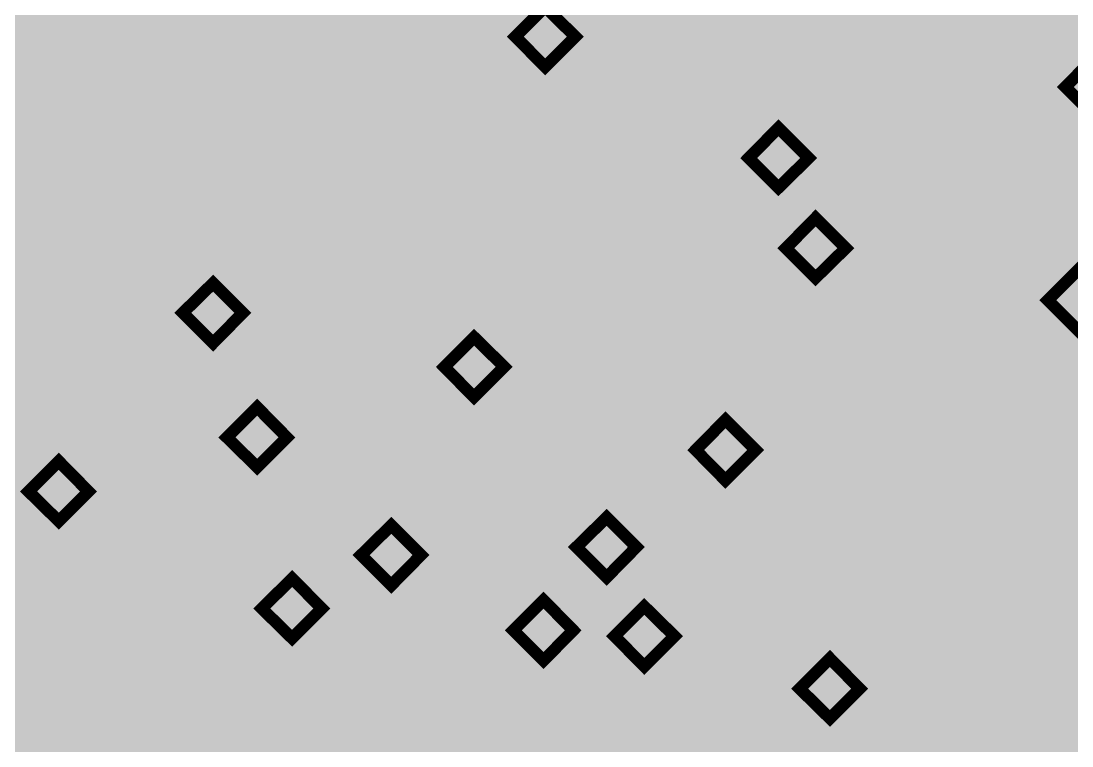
# Model space of a CAD drawing. Header units: millimetres. Extents: x 92 to 588, y 96 to 434.
# Drawn here: x 377.94 to 412.9, y 237.16 to 261.29 of the extents above; entities that cross this region are included whole.
import ezdxf

# ---------------------------------------------------------------- set-up
doc = ezdxf.new("R2010")
doc.units = ezdxf.units.MM
doc.layers.add('H', color=7, linetype='Continuous')
doc.layers.add('P', color=7, linetype='Continuous')

msp = doc.modelspace()

# ---------------------------------------------------------------- hatches: boundary and pattern name
at = {"layer": 'H', "linetype": 'Continuous'}
for points in [[(291.162, 223.903), (291.162, 433.788), (588.166, 433.788), (588.166, 223.903), (291.162, 223.903)], [(395.373, 259.763), (394.385, 260.768), (395.373, 261.756), (396.378, 260.768), (395.373, 259.763)], [(403.469, 257.628), (404.651, 259.904), (403.31, 259.904), (403.31, 260.203), (404.95, 260.203), (404.95, 259.815), (403.839, 257.628), (403.469, 257.628)], [(405.656, 257.575), (405.568, 257.575), (405.497, 257.593), (405.427, 257.611), (405.427, 257.946), (405.497, 257.91), (405.585, 257.893), (405.674, 257.875), (405.762, 257.875), (405.85, 257.875), (406.009, 257.893), (406.132, 257.963), (406.256, 258.034), (406.309, 258.087), (406.344, 258.157), (406.432, 258.281), (406.485, 258.44), (406.52, 258.634), (406.52, 258.739), (406.432, 258.916), (406.52, 258.986), (406.538, 259.057), (406.538, 259.269), (406.503, 259.48), (406.485, 259.568), (406.45, 259.657), (406.397, 259.78), (406.344, 259.833), (406.309, 259.868), (406.238, 259.921), (406.203, 259.939), (406.115, 259.974), (406.026, 259.974), (405.921, 259.974), (405.797, 259.921), (405.709, 259.851), (405.691, 259.815), (405.656, 259.78), (405.603, 259.692), (405.568, 259.516), (405.55, 259.374), (405.55, 259.304), (405.585, 259.163), (405.603, 259.11), (405.621, 259.057), (405.691, 258.969), (405.727, 258.933), (405.762, 258.898), (405.85, 258.863), (405.885, 258.863), (405.974, 258.845), (406.062, 258.845), (406.168, 258.845), (406.309, 258.881), (406.432, 258.916), (406.52, 258.739), (406.379, 258.651), (406.256, 258.598), (406.203, 258.581), (406.062, 258.563), (405.991, 258.545), (405.85, 258.563), (405.727, 258.581), (405.656, 258.598), (405.55, 258.669), (405.48, 258.704), (405.427, 258.757), (405.321, 258.898), (405.268, 258.969), (405.25, 259.057), (405.215, 259.251), (405.197, 259.374), (405.215, 259.463), (405.233, 259.639), (405.268, 259.727), (405.303, 259.815), (405.391, 259.957), (405.444, 260.009), (405.497, 260.062), (405.638, 260.168), (405.797, 260.221), (405.938, 260.256), (406.115, 260.256), (406.273, 260.221), (406.344, 260.203), (406.415, 260.168), (406.538, 260.08), (406.609, 260.027), (406.661, 259.957), (406.767, 259.763), (406.803, 259.657), (406.838, 259.533), (406.873, 259.233), (406.873, 259.075), (406.873, 258.916), (406.838, 258.598), (406.803, 258.457), (406.767, 258.316), (406.661, 258.087), (406.591, 257.981), (406.52, 257.893), (406.344, 257.734), (406.238, 257.681), (406.132, 257.628), (405.868, 257.575), (405.727, 257.575), (405.656, 257.575)], [(408.531, 257.628), (408.531, 257.893), (408.99, 257.893), (408.99, 259.621), (408.531, 259.621), (408.531, 259.851), (408.655, 259.851), (408.849, 259.886), (408.919, 259.921), (408.99, 260.009), (409.043, 260.115), (409.06, 260.221), (409.325, 260.221), (409.325, 257.893), (409.784, 257.893), (409.784, 257.628), (408.531, 257.628)], [(410.277, 257.628), (410.277, 257.981), (410.436, 258.14), (410.595, 258.298), (410.754, 258.44), (410.895, 258.616), (411.036, 258.757), (411.23, 259.022), (411.3, 259.128), (411.353, 259.233), (411.406, 259.427), (411.406, 259.533), (411.406, 259.639), (411.371, 259.727), (411.353, 259.763), (411.3, 259.833), (411.283, 259.851), (411.212, 259.904), (411.142, 259.939), (411.054, 259.957), (410.965, 259.957), (410.877, 259.957), (410.771, 259.939), (410.683, 259.904), (410.595, 259.886), (410.524, 259.851), (410.454, 259.815), (410.383, 259.763), (410.348, 259.727), (410.33, 260.098), (410.454, 260.151), (410.63, 260.203), (410.718, 260.239), (410.895, 260.256), (410.983, 260.256), (411.071, 260.256), (411.23, 260.239), (411.371, 260.186), (411.495, 260.115), (411.547, 260.062), (411.6, 260.027), (411.671, 259.904), (411.724, 259.78), (411.759, 259.621), (411.759, 259.551), (411.759, 259.392), (411.724, 259.269), (411.689, 259.145), (411.618, 259.039), (411.547, 258.916), (411.477, 258.81), (411.371, 258.704), (411.283, 258.581), (411.106, 258.404), (410.912, 258.228), (410.736, 258.052), (410.595, 257.91), (411.865, 257.91), (411.865, 257.628), (410.277, 257.628)], [(413.664, 258.104), (412.676, 259.092), (413.664, 260.098), (414.67, 259.092), (413.664, 258.104)], [(377.381, 257.293), (377.293, 257.293), (377.116, 257.328), (377.028, 257.346), (376.958, 257.381), (376.816, 257.469), (376.764, 257.522), (376.711, 257.575), (376.622, 257.699), (376.587, 257.769), (376.57, 257.84), (376.534, 257.981), (376.534, 258.069), (376.534, 258.175), (376.605, 258.369), (376.658, 258.457), (376.711, 258.545), (376.869, 258.687), (376.975, 258.739), (377.116, 258.598), (377.01, 258.475), (376.958, 258.404), (376.922, 258.334), (376.887, 258.175), (376.887, 258.087), (376.887, 257.981), (376.958, 257.787), (377.028, 257.716), (377.099, 257.646), (377.275, 257.558), (377.381, 257.558), (377.487, 257.558), (377.663, 257.628), (377.734, 257.681), (377.787, 257.752), (377.857, 257.928), (377.857, 258.034), (377.857, 258.122), (377.84, 258.246), (377.804, 258.298), (377.769, 258.351), (377.645, 258.44), (377.557, 258.493), (377.504, 258.528), (377.399, 258.563), (377.31, 258.598), (377.187, 258.651), (377.116, 258.598), (376.975, 258.739), (376.887, 258.81), (376.746, 258.916), (376.693, 258.986), (376.658, 259.057), (376.605, 259.216), (376.605, 259.322), (376.605, 259.392), (376.622, 259.516), (376.693, 259.639), (376.764, 259.763), (376.816, 259.798), (376.869, 259.851), (376.993, 259.921), (377.134, 259.974), (377.293, 259.992), (377.381, 259.992), (377.469, 259.992), (377.628, 259.974), (377.769, 259.921), (377.892, 259.851), (377.945, 259.815), (377.998, 259.763), (378.069, 259.657), (378.122, 259.551), (378.157, 259.41), (378.157, 259.339), (378.157, 259.251), (378.104, 259.075), (378.051, 259.004), (377.998, 258.916), (377.857, 258.775), (377.769, 258.739), (377.628, 258.881), (377.734, 259.004), (377.769, 259.057), (377.787, 259.128), (377.822, 259.251), (377.822, 259.339), (377.804, 259.427), (377.751, 259.568), (377.698, 259.621), (377.663, 259.657), (377.593, 259.692), (377.469, 259.745), (377.381, 259.745), (377.293, 259.745), (377.134, 259.692), (377.063, 259.639), (377.046, 259.604), (376.993, 259.551), (376.958, 259.445), (376.94, 259.357), (376.958, 259.304), (376.975, 259.18), (377.01, 259.145), (377.046, 259.092), (377.134, 259.022), (377.187, 258.986), (377.257, 258.951), (377.363, 258.898), (377.469, 258.845), (377.557, 258.81), (377.628, 258.881), (377.769, 258.739), (377.875, 258.669), (378.034, 258.545), (378.104, 258.457), (378.157, 258.387), (378.21, 258.193), (378.228, 258.069), (378.21, 257.999), (378.192, 257.84), (378.122, 257.699), (378.034, 257.575), (377.981, 257.522), (377.928, 257.469), (377.787, 257.381), (377.628, 257.328), (377.469, 257.293), (377.381, 257.293)], [(380.662, 257.364), (380.662, 258.246), (380.662, 258.528), (380.662, 259.533), (379.797, 258.528), (380.662, 258.528), (380.662, 258.246), (379.533, 258.246), (379.533, 258.616), (380.679, 259.939), (380.997, 259.939), (380.997, 258.528), (381.314, 258.528), (381.314, 258.246), (380.997, 258.246), (380.997, 257.364), (380.662, 257.364)], [(382.373, 257.293), (382.285, 257.293), (382.108, 257.328), (382.02, 257.346), (381.949, 257.381), (381.808, 257.469), (381.755, 257.522), (381.702, 257.575), (381.614, 257.699), (381.579, 257.769), (381.561, 257.84), (381.526, 257.981), (381.526, 258.069), (381.526, 258.175), (381.597, 258.369), (381.65, 258.457), (381.702, 258.545), (381.861, 258.687), (381.967, 258.739), (382.108, 258.598), (382.002, 258.475), (381.949, 258.404), (381.914, 258.334), (381.879, 258.175), (381.879, 258.087), (381.879, 257.981), (381.949, 257.787), (382.02, 257.716), (382.09, 257.646), (382.267, 257.558), (382.373, 257.558), (382.479, 257.558), (382.655, 257.628), (382.725, 257.681), (382.778, 257.752), (382.849, 257.928), (382.849, 258.034), (382.849, 258.122), (382.831, 258.246), (382.796, 258.298), (382.761, 258.351), (382.637, 258.44), (382.549, 258.493), (382.496, 258.528), (382.39, 258.563), (382.302, 258.598), (382.179, 258.651), (382.108, 258.598), (381.967, 258.739), (381.879, 258.81), (381.738, 258.916), (381.685, 258.986), (381.65, 259.057), (381.597, 259.216), (381.597, 259.322), (381.597, 259.392), (381.614, 259.516), (381.685, 259.639), (381.755, 259.763), (381.808, 259.798), (381.861, 259.851), (382.002, 259.921), (382.126, 259.974), (382.285, 259.992), (382.373, 259.992), (382.461, 259.992), (382.62, 259.974), (382.761, 259.921), (382.884, 259.851), (382.937, 259.815), (382.99, 259.763), (383.061, 259.657), (383.114, 259.551), (383.149, 259.41), (383.149, 259.339), (383.149, 259.251), (383.096, 259.075), (383.043, 259.004), (382.99, 258.916), (382.849, 258.775), (382.761, 258.739), (382.62, 258.881), (382.725, 259.004), (382.761, 259.057), (382.778, 259.128), (382.814, 259.251), (382.814, 259.339), (382.796, 259.427), (382.743, 259.568), (382.69, 259.621), (382.655, 259.657), (382.602, 259.692), (382.461, 259.745), (382.373, 259.745), (382.285, 259.745), (382.126, 259.692), (382.055, 259.639), (382.038, 259.604), (381.985, 259.551), (381.949, 259.445), (381.932, 259.357), (381.949, 259.304), (381.967, 259.18), (382.002, 259.145), (382.038, 259.092), (382.126, 259.022), (382.179, 258.986), (382.249, 258.951), (382.355, 258.898), (382.461, 258.845), (382.549, 258.81), (382.62, 258.881), (382.761, 258.739), (382.867, 258.669), (383.043, 258.545), (383.096, 258.457), (383.149, 258.387), (383.202, 258.193), (383.219, 258.069), (383.219, 257.999), (383.184, 257.84), (383.114, 257.699), (383.025, 257.575), (382.972, 257.522), (382.92, 257.469), (382.778, 257.381), (382.62, 257.328), (382.461, 257.293), (382.373, 257.293)], [(386.818, 257.328), (388, 259.621), (386.659, 259.621), (386.659, 259.921), (388.299, 259.921), (388.299, 259.533), (387.188, 257.328), (386.818, 257.328)], [(389.322, 257.275), (389.146, 257.311), (389.058, 257.328), (388.987, 257.364), (388.846, 257.452), (388.793, 257.505), (388.74, 257.558), (388.652, 257.681), (388.635, 257.752), (388.599, 257.822), (388.582, 257.963), (388.564, 258.052), (388.582, 258.157), (388.635, 258.351), (388.687, 258.44), (388.74, 258.528), (388.899, 258.669), (389.005, 258.722), (389.146, 258.581), (389.04, 258.457), (388.987, 258.387), (388.952, 258.316), (388.917, 258.157), (388.917, 258.069), (388.917, 257.963), (388.987, 257.769), (389.058, 257.681), (389.128, 257.611), (389.305, 257.54), (389.411, 257.54), (389.516, 257.54), (389.693, 257.611), (389.763, 257.663), (389.834, 257.734), (389.887, 257.91), (389.905, 258.016), (389.887, 258.104), (389.869, 258.228), (389.834, 258.281), (389.799, 258.316), (389.675, 258.422), (389.587, 258.475), (389.534, 258.51), (389.446, 258.545), (389.34, 258.581), (389.217, 258.634), (389.146, 258.581), (389.005, 258.722), (388.917, 258.775), (388.776, 258.898), (388.723, 258.969), (388.687, 259.039), (388.635, 259.198), (388.635, 259.304), (388.635, 259.374), (388.67, 259.498), (388.723, 259.621), (388.793, 259.727), (388.846, 259.78), (388.917, 259.833), (389.04, 259.904), (389.181, 259.957), (389.322, 259.974), (389.411, 259.974), (389.499, 259.974), (389.658, 259.957), (389.799, 259.904), (389.922, 259.833), (389.975, 259.798), (390.028, 259.745), (390.116, 259.639), (390.169, 259.516), (390.187, 259.392), (390.187, 259.322), (390.187, 259.233), (390.134, 259.057), (390.081, 258.986), (390.028, 258.898), (389.887, 258.757), (389.799, 258.704), (389.658, 258.863), (389.763, 258.969), (389.799, 259.039), (389.816, 259.092), (389.852, 259.233), (389.852, 259.322), (389.852, 259.41), (389.781, 259.551), (389.728, 259.604), (389.71, 259.639), (389.64, 259.674), (389.516, 259.727), (389.411, 259.727), (389.322, 259.727), (389.164, 259.674), (389.093, 259.621), (389.075, 259.586), (389.023, 259.533), (388.987, 259.427), (388.987, 259.339), (388.987, 259.269), (389.005, 259.163), (389.04, 259.128), (389.075, 259.075), (389.164, 259.004), (389.234, 258.969), (389.393, 258.881), (389.499, 258.828), (389.587, 258.792), (389.658, 258.863), (389.799, 258.704), (389.905, 258.651), (390.081, 258.528), (390.134, 258.44), (390.187, 258.369), (390.257, 258.175), (390.257, 258.052), (390.257, 257.981), (390.222, 257.822), (390.169, 257.681), (390.063, 257.558), (390.01, 257.505), (389.957, 257.452), (389.816, 257.364), (389.675, 257.311), (389.499, 257.275), (389.322, 257.275)], [(392.356, 257.275), (392.18, 257.311), (392.109, 257.328), (392.039, 257.364), (391.898, 257.452), (391.845, 257.505), (391.792, 257.558), (391.704, 257.681), (391.668, 257.752), (391.651, 257.822), (391.615, 257.963), (391.615, 258.052), (391.615, 258.157), (391.686, 258.351), (391.721, 258.44), (391.792, 258.528), (391.951, 258.669), (392.056, 258.722), (392.198, 258.581), (392.092, 258.457), (392.039, 258.387), (392.004, 258.316), (391.968, 258.157), (391.968, 258.069), (391.968, 257.963), (392.039, 257.769), (392.109, 257.681), (392.18, 257.611), (392.356, 257.54), (392.462, 257.54), (392.568, 257.54), (392.744, 257.611), (392.815, 257.663), (392.868, 257.734), (392.938, 257.91), (392.938, 258.016), (392.938, 258.104), (392.903, 258.228), (392.885, 258.281), (392.85, 258.316), (392.727, 258.422), (392.639, 258.475), (392.568, 258.51), (392.48, 258.545), (392.374, 258.581), (392.268, 258.634), (392.198, 258.581), (392.056, 258.722), (391.968, 258.775), (391.827, 258.898), (391.774, 258.969), (391.721, 259.039), (391.686, 259.198), (391.686, 259.304), (391.686, 259.374), (391.704, 259.498), (391.757, 259.621), (391.845, 259.727), (391.898, 259.78), (391.951, 259.833), (392.074, 259.904), (392.215, 259.957), (392.374, 259.974), (392.462, 259.974), (392.55, 259.974), (392.709, 259.957), (392.85, 259.904), (392.974, 259.833), (393.08, 259.745), (393.15, 259.639), (393.203, 259.516), (393.238, 259.392), (393.238, 259.322), (393.238, 259.233), (393.185, 259.057), (393.132, 258.986), (393.08, 258.898), (392.938, 258.757), (392.85, 258.704), (392.709, 258.863), (392.815, 258.969), (392.85, 259.039), (392.868, 259.092), (392.885, 259.233), (392.903, 259.322), (392.885, 259.41), (392.833, 259.551), (392.78, 259.604), (392.744, 259.639), (392.674, 259.674), (392.55, 259.727), (392.462, 259.727), (392.374, 259.727), (392.215, 259.674), (392.145, 259.621), (392.127, 259.586), (392.074, 259.533), (392.039, 259.427), (392.021, 259.339), (392.021, 259.269), (392.056, 259.163), (392.092, 259.128), (392.127, 259.075), (392.215, 259.004), (392.268, 258.969), (392.339, 258.933), (392.445, 258.881), (392.55, 258.828), (392.639, 258.792), (392.709, 258.863), (392.85, 258.704), (392.956, 258.651), (393.115, 258.528), (393.185, 258.44), (393.238, 258.369), (393.291, 258.175), (393.309, 258.052), (393.291, 257.981), (393.274, 257.822), (393.203, 257.681), (393.115, 257.558), (393.062, 257.505), (392.991, 257.452), (392.868, 257.364), (392.709, 257.311), (392.55, 257.275), (392.356, 257.275)], [(393.997, 257.293), (393.926, 257.293), (393.838, 257.311), (393.767, 257.328), (393.767, 257.646), (393.838, 257.628), (393.926, 257.611), (394.014, 257.593), (394.12, 257.593), (394.191, 257.593), (394.35, 257.611), (394.491, 257.663), (394.596, 257.752), (394.649, 257.805), (394.702, 257.875), (394.773, 257.999), (394.826, 258.157), (394.861, 258.351), (394.879, 258.457), (394.773, 258.634), (394.879, 258.704), (394.879, 258.757), (394.879, 258.81), (394.879, 258.863), (394.879, 258.986), (394.861, 259.198), (394.826, 259.286), (394.808, 259.374), (394.738, 259.498), (394.702, 259.551), (394.667, 259.586), (394.579, 259.639), (394.544, 259.657), (394.455, 259.692), (394.367, 259.692), (394.261, 259.692), (394.138, 259.639), (394.067, 259.568), (394.032, 259.533), (393.997, 259.498), (393.944, 259.41), (393.909, 259.233), (393.909, 259.092), (393.909, 259.022), (393.926, 258.881), (393.944, 258.828), (393.961, 258.775), (394.032, 258.687), (394.085, 258.651), (394.12, 258.616), (394.191, 258.581), (394.226, 258.563), (394.314, 258.563), (394.402, 258.545), (394.526, 258.563), (394.649, 258.598), (394.773, 258.634), (394.879, 258.457), (394.738, 258.369), (394.614, 258.316), (394.544, 258.298), (394.402, 258.263), (394.332, 258.263), (394.191, 258.281), (394.067, 258.298), (394.014, 258.316), (393.891, 258.387), (393.838, 258.422), (393.767, 258.475), (393.662, 258.616), (393.626, 258.687), (393.591, 258.775), (393.556, 258.969), (393.556, 259.075), (393.556, 259.18), (393.591, 259.357), (393.609, 259.445), (393.644, 259.533), (393.732, 259.674), (393.803, 259.727), (393.856, 259.78), (393.979, 259.868), (394.05, 259.904), (394.138, 259.939), (394.297, 259.974), (394.367, 259.974), (394.455, 259.974), (394.614, 259.939), (394.702, 259.921), (394.773, 259.886), (394.896, 259.798), (394.949, 259.745), (395.002, 259.657), (395.108, 259.48), (395.161, 259.374), (395.196, 259.251), (395.231, 258.951), (395.231, 258.792), (395.231, 258.616), (395.196, 258.316), (395.161, 258.175), (395.108, 258.034), (395.002, 257.805), (394.949, 257.699), (394.861, 257.611), (394.685, 257.452), (394.579, 257.399), (394.473, 257.346), (394.226, 257.293), (394.067, 257.293), (393.997, 257.293)], [(407.367, 257.628), (407.367, 258.122), (407.773, 258.122), (407.773, 257.628), (407.367, 257.628)], [(378.686, 257.364), (378.686, 257.858), (379.092, 257.858), (379.092, 257.364), (378.686, 257.364)], [(390.716, 257.328), (390.716, 257.84), (391.139, 257.84), (391.139, 257.328), (390.716, 257.328)], [(403.134, 255.741), (402.146, 256.729), (403.134, 257.734), (404.139, 256.729), (403.134, 255.741)], [(384.648, 252.46), (385.83, 254.735), (384.489, 254.735), (384.489, 255.035), (386.13, 255.035), (386.13, 254.647), (385.019, 252.46), (384.648, 252.46)], [(387.241, 252.407), (387.135, 252.407), (386.976, 252.425), (386.888, 252.46), (386.818, 252.495), (386.677, 252.566), (386.624, 252.619), (386.571, 252.672), (386.483, 252.795), (386.43, 252.936), (386.394, 253.095), (386.394, 253.166), (386.394, 253.271), (386.465, 253.465), (386.518, 253.554), (386.571, 253.642), (386.73, 253.783), (386.835, 253.836), (386.976, 253.695), (386.871, 253.589), (386.818, 253.518), (386.782, 253.448), (386.747, 253.289), (386.747, 253.201), (386.747, 253.077), (386.818, 252.883), (386.888, 252.813), (386.959, 252.742), (387.135, 252.672), (387.241, 252.654), (387.347, 252.672), (387.523, 252.725), (387.594, 252.795), (387.647, 252.866), (387.717, 253.042), (387.717, 253.148), (387.717, 253.218), (387.7, 253.342), (387.664, 253.395), (387.629, 253.448), (387.506, 253.536), (387.417, 253.589), (387.347, 253.624), (387.259, 253.659), (387.17, 253.695), (387.047, 253.748), (386.976, 253.695), (386.835, 253.836), (386.747, 253.906), (386.606, 254.03), (386.553, 254.1), (386.518, 254.153), (386.465, 254.33), (386.465, 254.418), (386.465, 254.488), (386.483, 254.63), (386.553, 254.753), (386.624, 254.859), (386.677, 254.912), (386.73, 254.947), (386.853, 255.035), (386.994, 255.071), (387.153, 255.106), (387.241, 255.106), (387.329, 255.106), (387.488, 255.071), (387.629, 255.035), (387.753, 254.965), (387.858, 254.877), (387.929, 254.771), (387.982, 254.647), (388.017, 254.524), (388.017, 254.436), (388.017, 254.365), (387.964, 254.189), (387.911, 254.1), (387.858, 254.012), (387.717, 253.889), (387.629, 253.836), (387.488, 253.977), (387.594, 254.1), (387.629, 254.153), (387.647, 254.224), (387.682, 254.365), (387.682, 254.436), (387.664, 254.524), (387.611, 254.665), (387.559, 254.735), (387.523, 254.753), (387.453, 254.806), (387.329, 254.841), (387.241, 254.841), (387.153, 254.841), (386.994, 254.788), (386.924, 254.735), (386.906, 254.718), (386.853, 254.647), (386.818, 254.541), (386.8, 254.453), (386.818, 254.4), (386.835, 254.294), (386.871, 254.242), (386.906, 254.206), (386.994, 254.118), (387.047, 254.083), (387.118, 254.048), (387.223, 253.995), (387.329, 253.959), (387.417, 253.924), (387.488, 253.977), (387.629, 253.836), (387.735, 253.765), (387.894, 253.642), (387.964, 253.571), (388.017, 253.483), (388.07, 253.289), (388.088, 253.183), (388.07, 253.095), (388.052, 252.936), (387.982, 252.813), (387.894, 252.689), (387.841, 252.619), (387.77, 252.566), (387.647, 252.478), (387.488, 252.425), (387.329, 252.407), (387.241, 252.407)], [(390.204, 252.407), (390.028, 252.407), (389.834, 252.442), (389.675, 252.495), (389.534, 252.548), (389.534, 252.919), (389.605, 252.883), (389.675, 252.848), (389.746, 252.813), (389.834, 252.778), (389.94, 252.742), (390.028, 252.725), (390.116, 252.707), (390.204, 252.707), (390.31, 252.707), (390.416, 252.742), (390.469, 252.76), (390.557, 252.83), (390.592, 252.866), (390.645, 252.936), (390.681, 253.042), (390.716, 253.148), (390.716, 253.289), (390.716, 253.342), (390.698, 253.465), (390.681, 253.501), (390.663, 253.554), (390.61, 253.624), (390.575, 253.659), (390.54, 253.677), (390.434, 253.73), (390.381, 253.748), (390.275, 253.765), (390.151, 253.783), (390.01, 253.765), (389.869, 253.748), (389.728, 253.73), (389.64, 253.712), (389.64, 255.035), (391.051, 255.035), (391.051, 254.735), (389.975, 254.735), (389.975, 254.048), (390.028, 254.065), (390.099, 254.065), (390.151, 254.065), (390.204, 254.065), (390.398, 254.065), (390.54, 254.03), (390.61, 254.012), (390.734, 253.942), (390.804, 253.906), (390.857, 253.853), (390.963, 253.73), (390.998, 253.659), (391.033, 253.589), (391.069, 253.395), (391.069, 253.289), (391.069, 253.183), (391.033, 253.007), (391.016, 252.936), (390.98, 252.848), (390.892, 252.725), (390.839, 252.654), (390.786, 252.601), (390.645, 252.513), (390.575, 252.478), (390.487, 252.442), (390.31, 252.407), (390.204, 252.407)], [(391.898, 252.407), (391.827, 252.407), (391.739, 252.425), (391.668, 252.425), (391.598, 252.442), (391.598, 252.778), (391.668, 252.76), (391.757, 252.725), (391.845, 252.707), (391.933, 252.707), (392.021, 252.707), (392.18, 252.742), (392.303, 252.795), (392.427, 252.883), (392.48, 252.936), (392.515, 252.989), (392.603, 253.13), (392.656, 253.289), (392.691, 253.465), (392.691, 253.571), (392.603, 253.765), (392.691, 253.818), (392.709, 253.889), (392.709, 253.924), (392.709, 253.977), (392.709, 254.1), (392.674, 254.33), (392.656, 254.418), (392.639, 254.488), (392.568, 254.612), (392.515, 254.665), (392.48, 254.7), (392.409, 254.771), (392.374, 254.788), (392.286, 254.806), (392.198, 254.806), (392.092, 254.806), (391.968, 254.753), (391.898, 254.7), (391.862, 254.665), (391.827, 254.612), (391.774, 254.524), (391.739, 254.347), (391.721, 254.224), (391.739, 254.136), (391.757, 253.995), (391.774, 253.942), (391.792, 253.889), (391.862, 253.801), (391.915, 253.765), (391.933, 253.748), (392.021, 253.712), (392.056, 253.695), (392.145, 253.677), (392.233, 253.677), (392.356, 253.677), (392.48, 253.712), (392.603, 253.765), (392.691, 253.571), (392.568, 253.483), (392.427, 253.43), (392.374, 253.413), (392.233, 253.395), (392.162, 253.395), (392.021, 253.395), (391.898, 253.43), (391.845, 253.448), (391.721, 253.501), (391.651, 253.536), (391.598, 253.607), (391.492, 253.73), (391.457, 253.818), (391.421, 253.889), (391.386, 254.083), (391.386, 254.294), (391.421, 254.488), (391.439, 254.559), (391.474, 254.647), (391.563, 254.788), (391.615, 254.859), (391.668, 254.912), (391.81, 255), (391.88, 255.035), (391.968, 255.053), (392.127, 255.088), (392.198, 255.088), (392.286, 255.088), (392.445, 255.071), (392.515, 255.035), (392.586, 255), (392.727, 254.912), (392.78, 254.859), (392.833, 254.788), (392.938, 254.594), (392.974, 254.488), (393.009, 254.365), (393.044, 254.083), (393.062, 253.906), (393.044, 253.748), (393.009, 253.448), (392.974, 253.289), (392.938, 253.166), (392.833, 252.919), (392.762, 252.813), (392.691, 252.725), (392.515, 252.566), (392.409, 252.513), (392.303, 252.46), (392.039, 252.407), (391.898, 252.407)], [(404.368, 252.742), (403.381, 253.73), (404.368, 254.735), (405.374, 253.73), (404.368, 252.742)], [(380.044, 251.278), (379.956, 251.296), (379.797, 251.313), (379.709, 251.349), (379.639, 251.384), (379.515, 251.472), (379.462, 251.525), (379.392, 251.596), (379.304, 251.79), (379.251, 251.896), (379.215, 252.019), (379.18, 252.301), (379.18, 252.478), (379.18, 252.636), (379.215, 252.954), (379.251, 253.077), (379.286, 253.218), (379.392, 253.448), (379.462, 253.554), (379.533, 253.659), (379.727, 253.801), (379.833, 253.871), (379.939, 253.906), (380.203, 253.977), (380.344, 253.977), (380.432, 253.977), (380.503, 253.959), (380.574, 253.959), (380.626, 253.942), (380.626, 253.607), (380.556, 253.624), (380.485, 253.659), (380.397, 253.677), (380.291, 253.677), (380.221, 253.677), (380.062, 253.642), (379.939, 253.589), (379.815, 253.501), (379.78, 253.465), (379.727, 253.395), (379.639, 253.271), (379.586, 253.095), (379.55, 252.919), (379.533, 252.813), (379.656, 252.636), (379.533, 252.566), (379.533, 252.531), (379.533, 252.495), (379.533, 252.407), (379.533, 252.266), (379.55, 252.054), (379.586, 251.966), (379.603, 251.896), (379.674, 251.754), (379.709, 251.719), (379.78, 251.649), (379.868, 251.596), (379.956, 251.578), (380.044, 251.578), (380.133, 251.578), (380.274, 251.631), (380.344, 251.684), (380.38, 251.719), (380.415, 251.754), (380.45, 251.843), (380.503, 252.019), (380.503, 252.16), (380.503, 252.248), (380.485, 252.372), (380.468, 252.425), (380.432, 252.478), (380.38, 252.583), (380.327, 252.619), (380.291, 252.636), (380.221, 252.672), (380.168, 252.689), (380.08, 252.707), (379.991, 252.707), (379.886, 252.707), (379.762, 252.672), (379.656, 252.636), (379.533, 252.813), (379.656, 252.883), (379.797, 252.936), (379.85, 252.972), (379.991, 252.989), (380.08, 252.989), (380.221, 252.989), (380.344, 252.954), (380.397, 252.936), (380.521, 252.883), (380.574, 252.83), (380.644, 252.778), (380.75, 252.654), (380.785, 252.566), (380.82, 252.478), (380.856, 252.284), (380.856, 252.178), (380.856, 252.072), (380.82, 251.896), (380.785, 251.807), (380.75, 251.737), (380.662, 251.596), (380.609, 251.525), (380.556, 251.472), (380.432, 251.384), (380.362, 251.349), (380.274, 251.313), (380.115, 251.296), (380.044, 251.278)], [(382.196, 251.349), (382.196, 252.231), (382.196, 252.513), (382.196, 253.518), (381.314, 252.513), (382.196, 252.513), (382.196, 252.231), (381.05, 252.231), (381.05, 252.601), (382.196, 253.924), (382.531, 253.924), (382.531, 252.513), (382.831, 252.513), (382.831, 252.231), (382.531, 252.231), (382.531, 251.349), (382.196, 251.349)], [(388.546, 252.46), (388.546, 252.954), (388.952, 252.954), (388.952, 252.46), (388.546, 252.46)], [(402.481, 250.308), (403.663, 252.583), (402.322, 252.583), (402.322, 252.901), (403.963, 252.901), (403.963, 252.513), (402.851, 250.308), (402.481, 250.308)], [(404.668, 250.255), (404.58, 250.273), (404.51, 250.273), (404.439, 250.29), (404.439, 250.626), (404.51, 250.608), (404.598, 250.573), (404.686, 250.555), (404.774, 250.555), (404.862, 250.555), (405.021, 250.59), (405.145, 250.643), (405.268, 250.731), (405.321, 250.784), (405.356, 250.837), (405.444, 250.978), (405.497, 251.137), (405.533, 251.313), (405.533, 251.419), (405.444, 251.613), (405.533, 251.666), (405.533, 251.737), (405.55, 251.772), (405.55, 251.966), (405.515, 252.178), (405.497, 252.266), (405.462, 252.337), (405.409, 252.46), (405.356, 252.513), (405.321, 252.548), (405.25, 252.619), (405.215, 252.636), (405.127, 252.654), (405.039, 252.654), (404.933, 252.654), (404.809, 252.601), (404.721, 252.548), (404.704, 252.513), (404.668, 252.478), (404.615, 252.372), (404.58, 252.213), (404.562, 252.072), (404.562, 251.984), (404.598, 251.86), (404.615, 251.79), (404.633, 251.737), (404.704, 251.649), (404.739, 251.613), (404.774, 251.596), (404.862, 251.56), (404.898, 251.543), (404.986, 251.525), (405.074, 251.525), (405.18, 251.525), (405.321, 251.56), (405.444, 251.613), (405.533, 251.419), (405.391, 251.331), (405.268, 251.278), (405.215, 251.261), (405.074, 251.243), (405.003, 251.243), (404.862, 251.243), (404.739, 251.278), (404.668, 251.296), (404.562, 251.349), (404.492, 251.384), (404.439, 251.455), (404.333, 251.578), (404.28, 251.666), (404.263, 251.737), (404.227, 251.948), (404.21, 252.054), (404.227, 252.143), (404.245, 252.337), (404.28, 252.425), (404.315, 252.495), (404.404, 252.636), (404.457, 252.707), (404.51, 252.76), (404.651, 252.848), (404.721, 252.883), (404.792, 252.901), (404.95, 252.936), (405.127, 252.936), (405.286, 252.919), (405.356, 252.883), (405.427, 252.848), (405.55, 252.76), (405.603, 252.707), (405.674, 252.636), (405.78, 252.442), (405.815, 252.337), (405.85, 252.213), (405.885, 251.931), (405.885, 251.754), (405.885, 251.596), (405.85, 251.296), (405.815, 251.155), (405.78, 251.014), (405.674, 250.767), (405.603, 250.678), (405.533, 250.573), (405.356, 250.414), (405.25, 250.361), (405.145, 250.308), (404.88, 250.255), (404.739, 250.255), (404.668, 250.255)], [(407.543, 250.308), (407.543, 250.573), (408.002, 250.573), (408.002, 252.301), (407.543, 252.301), (407.543, 252.548), (407.667, 252.548), (407.861, 252.583), (407.931, 252.619), (408.002, 252.689), (408.055, 252.795), (408.073, 252.901), (408.337, 252.901), (408.337, 250.573), (408.796, 250.573), (408.796, 250.308), (407.543, 250.308)], [(410.013, 250.255), (409.854, 250.29), (409.784, 250.308), (409.713, 250.343), (409.572, 250.432), (409.519, 250.484), (409.466, 250.555), (409.36, 250.749), (409.307, 250.873), (409.29, 250.978), (409.237, 251.278), (409.237, 251.437), (409.237, 251.613), (409.272, 251.913), (409.307, 252.054), (409.343, 252.178), (409.448, 252.425), (409.519, 252.531), (409.59, 252.619), (409.784, 252.778), (409.889, 252.83), (409.995, 252.883), (410.26, 252.936), (410.401, 252.936), (410.489, 252.936), (410.56, 252.936), (410.63, 252.919), (410.701, 252.901), (410.701, 252.566), (410.63, 252.601), (410.542, 252.619), (410.454, 252.636), (410.348, 252.636), (410.277, 252.636), (410.119, 252.619), (409.995, 252.566), (409.889, 252.478), (409.836, 252.425), (409.784, 252.372), (409.695, 252.231), (409.642, 252.072), (409.607, 251.878), (409.59, 251.772), (409.713, 251.596), (409.59, 251.525), (409.59, 251.49), (409.59, 251.455), (409.59, 251.243), (409.625, 251.014), (409.642, 250.943), (409.678, 250.855), (409.731, 250.731), (409.766, 250.678), (409.854, 250.608), (409.925, 250.573), (410.013, 250.537), (410.101, 250.537), (410.207, 250.537), (410.33, 250.59), (410.401, 250.643), (410.436, 250.678), (410.471, 250.731), (410.507, 250.82), (410.56, 250.996), (410.56, 251.137), (410.56, 251.208), (410.542, 251.349), (410.507, 251.455), (410.436, 251.543), (410.383, 251.578), (410.348, 251.613), (410.277, 251.649), (410.242, 251.649), (410.154, 251.666), (410.066, 251.666), (409.942, 251.666), (409.819, 251.631), (409.713, 251.596), (409.59, 251.772), (409.713, 251.86), (409.854, 251.913), (409.907, 251.931), (410.066, 251.948), (410.136, 251.966), (410.277, 251.948), (410.401, 251.931), (410.454, 251.913), (410.577, 251.843), (410.63, 251.807), (410.701, 251.754), (410.807, 251.613), (410.842, 251.525), (410.877, 251.455), (410.912, 251.261), (410.912, 251.155), (410.912, 251.049), (410.877, 250.873), (410.842, 250.784), (410.824, 250.696), (410.718, 250.555), (410.665, 250.502), (410.613, 250.432), (410.489, 250.343), (410.419, 250.308), (410.348, 250.29), (410.189, 250.255), (410.101, 250.255), (410.013, 250.255)], [(413.1, 250.996), (412.094, 252.001), (413.1, 253.007), (414.105, 252.001), (413.1, 250.996)], [(384.331, 250.573), (383.325, 251.578), (384.331, 252.566), (385.318, 251.578), (384.331, 250.573)], [(378.263, 251.349), (378.263, 251.843), (378.669, 251.843), (378.669, 251.349), (378.263, 251.349)], [(393.009, 248.773), (392.021, 249.779), (393.009, 250.767), (394.014, 249.779), (393.009, 248.773)], [(406.379, 250.308), (406.379, 250.802), (406.785, 250.802), (406.785, 250.308), (406.379, 250.308)], [(391.122, 246.339), (392.303, 248.632), (390.963, 248.632), (390.963, 248.932), (392.603, 248.932), (392.603, 248.544), (391.492, 246.339), (391.122, 246.339)], [(393.609, 246.286), (393.45, 246.322), (393.362, 246.339), (393.291, 246.375), (393.15, 246.463), (393.097, 246.516), (393.044, 246.569), (392.956, 246.692), (392.921, 246.763), (392.903, 246.833), (392.868, 246.974), (392.868, 247.062), (392.868, 247.168), (392.938, 247.362), (392.974, 247.451), (393.044, 247.521), (393.203, 247.662), (393.309, 247.733), (393.45, 247.592), (393.344, 247.468), (393.291, 247.398), (393.256, 247.327), (393.221, 247.168), (393.221, 247.08), (393.221, 246.974), (393.291, 246.78), (393.362, 246.692), (393.432, 246.622), (393.609, 246.551), (393.715, 246.551), (393.82, 246.551), (393.997, 246.622), (394.067, 246.674), (394.12, 246.745), (394.191, 246.921), (394.191, 247.027), (394.191, 247.115), (394.155, 247.239), (394.138, 247.292), (394.103, 247.327), (393.979, 247.433), (393.891, 247.468), (393.82, 247.503), (393.732, 247.539), (393.626, 247.592), (393.52, 247.645), (393.45, 247.592), (393.309, 247.733), (393.221, 247.786), (393.08, 247.909), (393.027, 247.98), (392.974, 248.05), (392.938, 248.209), (392.938, 248.315), (392.938, 248.385), (392.956, 248.509), (393.009, 248.632), (393.097, 248.738), (393.15, 248.791), (393.203, 248.844), (393.326, 248.915), (393.468, 248.968), (393.626, 248.985), (393.715, 248.985), (393.803, 248.985), (393.961, 248.968), (394.103, 248.915), (394.226, 248.844), (394.332, 248.756), (394.402, 248.65), (394.455, 248.527), (394.491, 248.403), (394.491, 248.333), (394.491, 248.244), (394.438, 248.068), (394.385, 247.98), (394.332, 247.909), (394.191, 247.768), (394.103, 247.715), (393.961, 247.874), (394.067, 247.98), (394.103, 248.05), (394.12, 248.103), (394.138, 248.244), (394.155, 248.333), (394.138, 248.403), (394.085, 248.562), (394.032, 248.615), (393.997, 248.65), (393.926, 248.685), (393.803, 248.721), (393.715, 248.738), (393.626, 248.721), (393.468, 248.668), (393.397, 248.632), (393.379, 248.597), (393.326, 248.544), (393.291, 248.438), (393.274, 248.35), (393.274, 248.28), (393.309, 248.174), (393.344, 248.138), (393.379, 248.086), (393.468, 248.015), (393.52, 247.962), (393.591, 247.944), (393.697, 247.892), (393.803, 247.839), (393.891, 247.803), (393.961, 247.874), (394.103, 247.715), (394.208, 247.662), (394.367, 247.521), (394.438, 247.451), (394.491, 247.38), (394.544, 247.186), (394.561, 247.062), (394.544, 246.974), (394.526, 246.833), (394.455, 246.692), (394.367, 246.569), (394.314, 246.516), (394.244, 246.463), (394.12, 246.375), (393.961, 246.322), (393.803, 246.286), (393.609, 246.286)], [(396.113, 246.339), (397.295, 248.632), (395.955, 248.632), (395.955, 248.932), (397.595, 248.932), (397.595, 248.544), (396.484, 246.339), (396.113, 246.339)], [(398.742, 246.286), (398.653, 246.286), (398.495, 246.322), (398.424, 246.357), (398.354, 246.375), (398.23, 246.463), (398.16, 246.533), (398.107, 246.604), (398.001, 246.78), (397.965, 246.904), (397.93, 247.027), (397.877, 247.309), (397.877, 247.486), (397.877, 247.645), (397.913, 247.944), (397.948, 248.086), (397.983, 248.227), (398.089, 248.456), (398.16, 248.562), (398.23, 248.65), (398.424, 248.809), (398.53, 248.862), (398.636, 248.915), (398.9, 248.968), (399.041, 248.985), (399.13, 248.968), (399.2, 248.968), (399.271, 248.95), (399.341, 248.932), (399.341, 248.615), (399.271, 248.632), (399.183, 248.65), (399.094, 248.668), (398.989, 248.685), (398.918, 248.668), (398.777, 248.65), (398.636, 248.597), (398.53, 248.509), (398.477, 248.456), (398.424, 248.403), (398.354, 248.262), (398.283, 248.103), (398.248, 247.927), (398.23, 247.821), (398.354, 247.627), (398.23, 247.574), (398.23, 247.539), (398.23, 247.486), (398.23, 247.451), (398.23, 247.398), (398.23, 247.274), (398.265, 247.062), (398.283, 246.974), (398.318, 246.886), (398.371, 246.763), (398.406, 246.727), (398.495, 246.639), (398.565, 246.604), (398.653, 246.586), (398.742, 246.569), (398.847, 246.586), (398.971, 246.639), (399.041, 246.692), (399.077, 246.727), (399.112, 246.763), (399.147, 246.851), (399.2, 247.027), (399.2, 247.168), (399.2, 247.239), (399.183, 247.38), (399.165, 247.433), (399.147, 247.486), (399.077, 247.574), (399.024, 247.627), (398.989, 247.645), (398.918, 247.68), (398.883, 247.698), (398.795, 247.715), (398.706, 247.715), (398.583, 247.698), (398.459, 247.68), (398.354, 247.627), (398.23, 247.821), (398.354, 247.892), (398.495, 247.944), (398.565, 247.962), (398.706, 247.997), (398.777, 247.997), (398.918, 247.997), (399.041, 247.962), (399.094, 247.944), (399.218, 247.892), (399.271, 247.839), (399.341, 247.786), (399.447, 247.645), (399.482, 247.574), (399.518, 247.486), (399.553, 247.292), (399.553, 247.08), (399.518, 246.904), (399.5, 246.816), (399.465, 246.727), (399.377, 246.586), (399.306, 246.533), (399.253, 246.48), (399.13, 246.392), (399.059, 246.357), (398.989, 246.322), (398.83, 246.286), (398.742, 246.286)], [(385.795, 246.445), (384.789, 247.433), (385.795, 248.438), (386.782, 247.433), (385.795, 246.445)], [(401.37, 246.004), (400.382, 247.01), (401.37, 248.015), (402.375, 247.01), (401.37, 246.004)], [(401.705, 244.664), (402.887, 246.939), (401.546, 246.939), (401.546, 247.239), (403.187, 247.239), (403.187, 246.851), (402.075, 244.664), (401.705, 244.664)], [(403.963, 244.611), (403.892, 244.611), (403.804, 244.611), (403.733, 244.628), (403.663, 244.646), (403.663, 244.981), (403.733, 244.946), (403.822, 244.928), (403.91, 244.911), (403.998, 244.911), (404.086, 244.911), (404.245, 244.946), (404.368, 244.999), (404.492, 245.069), (404.545, 245.122), (404.58, 245.193), (404.668, 245.316), (404.721, 245.493), (404.756, 245.669), (404.756, 245.775), (404.651, 245.951), (404.756, 246.022), (404.756, 246.092), (404.774, 246.128), (404.774, 246.181), (404.756, 246.304), (404.739, 246.516), (404.721, 246.604), (404.686, 246.692), (404.633, 246.816), (404.58, 246.868), (404.545, 246.904), (404.474, 246.957), (404.439, 246.974), (404.351, 247.01), (404.263, 247.01), (404.157, 247.01), (404.033, 246.957), (403.945, 246.904), (403.91, 246.851), (403.892, 246.816), (403.839, 246.727), (403.804, 246.551), (403.786, 246.41), (403.786, 246.339), (403.822, 246.198), (403.839, 246.145), (403.857, 246.092), (403.927, 246.004), (403.963, 245.969), (403.998, 245.934), (404.069, 245.898), (404.121, 245.898), (404.21, 245.881), (404.298, 245.881), (404.404, 245.881), (404.545, 245.916), (404.651, 245.951), (404.756, 245.775), (404.615, 245.687), (404.492, 245.634), (404.421, 245.616), (404.298, 245.598), (404.227, 245.598), (404.086, 245.598), (403.963, 245.616), (403.892, 245.634), (403.786, 245.704), (403.716, 245.74), (403.663, 245.793), (403.557, 245.934), (403.504, 246.004), (403.486, 246.092), (403.451, 246.286), (403.434, 246.41), (403.434, 246.498), (403.469, 246.674), (403.504, 246.763), (403.539, 246.851), (403.628, 246.992), (403.68, 247.045), (403.733, 247.115), (403.875, 247.204), (403.945, 247.239), (404.016, 247.257), (404.174, 247.292), (404.263, 247.292), (404.351, 247.292), (404.51, 247.257), (404.58, 247.239), (404.651, 247.204), (404.774, 247.115), (404.827, 247.062), (404.898, 246.992), (405.003, 246.798), (405.039, 246.692), (405.074, 246.569), (405.109, 246.269), (405.109, 246.11), (405.109, 245.951), (405.074, 245.651), (405.039, 245.493), (405.003, 245.352), (404.898, 245.122), (404.827, 245.016), (404.756, 244.928), (404.58, 244.769), (404.474, 244.717), (404.368, 244.664), (404.104, 244.611), (403.963, 244.611)], [(407.332, 244.611), (407.332, 244.893), (407.402, 244.893), (407.526, 244.928), (407.579, 244.963), (407.614, 244.999), (407.702, 245.105), (407.737, 245.228), (407.773, 245.387), (407.79, 245.493), (407.808, 245.704), (407.808, 245.951), (407.808, 246.198), (407.79, 246.41), (407.773, 246.516), (407.737, 246.674), (407.72, 246.745), (407.685, 246.798), (407.614, 246.904), (407.579, 246.939), (407.526, 246.974), (407.402, 247.01), (407.332, 247.01), (407.261, 247.01), (407.155, 246.974), (407.102, 246.939), (407.05, 246.904), (406.979, 246.798), (406.961, 246.727), (406.926, 246.674), (406.891, 246.498), (406.891, 246.41), (406.873, 246.198), (406.873, 245.951), (406.873, 245.687), (406.891, 245.493), (406.891, 245.404), (406.926, 245.246), (406.961, 245.175), (406.979, 245.105), (407.05, 244.999), (407.102, 244.963), (407.138, 244.928), (407.261, 244.893), (407.332, 244.893), (407.332, 244.611), (407.244, 244.611), (407.05, 244.646), (406.891, 244.734), (406.767, 244.858), (406.714, 244.928), (406.661, 245.016), (406.591, 245.228), (406.538, 245.493), (406.52, 245.775), (406.52, 245.951), (406.52, 246.128), (406.538, 246.428), (406.591, 246.674), (406.661, 246.886), (406.714, 246.974), (406.767, 247.045), (406.891, 247.168), (407.05, 247.257), (407.244, 247.292), (407.332, 247.292), (407.438, 247.292), (407.632, 247.257), (407.79, 247.168), (407.914, 247.045), (407.967, 246.957), (408.02, 246.868), (408.09, 246.657), (408.143, 246.41), (408.161, 246.11), (408.161, 245.775), (408.143, 245.475), (408.09, 245.228), (408.02, 245.016), (407.967, 244.928), (407.914, 244.858), (407.79, 244.734), (407.632, 244.646), (407.438, 244.611), (407.332, 244.611)], [(408.708, 244.664), (408.708, 244.928), (409.184, 244.928), (409.184, 246.657), (408.708, 246.657), (408.708, 246.886), (408.831, 246.886), (409.025, 246.939), (409.096, 246.974), (409.131, 246.992), (409.184, 247.045), (409.237, 247.151), (409.237, 247.257), (409.501, 247.257), (409.501, 244.928), (409.96, 244.928), (409.96, 244.664), (408.708, 244.664)], [(395.02, 246.339), (395.02, 246.833), (395.425, 246.833), (395.425, 246.339), (395.02, 246.339)], [(379.198, 244.646), (378.192, 245.634), (379.198, 246.639), (380.185, 245.634), (379.198, 244.646)], [(405.603, 244.664), (405.603, 245.157), (406.009, 245.157), (406.009, 244.664), (405.603, 244.664)], [(397.419, 242.776), (396.413, 243.782), (397.419, 244.769), (398.406, 243.782), (397.419, 242.776)], [(390.257, 242.512), (389.252, 243.517), (390.257, 244.505), (391.245, 243.517), (390.257, 242.512)], [(386.959, 240.748), (385.953, 241.736), (386.959, 242.741), (387.947, 241.736), (386.959, 240.748)], [(407.349, 239.919), (407.279, 239.919), (407.191, 239.936), (407.12, 239.954), (407.12, 240.289), (407.191, 240.254), (407.279, 240.236), (407.367, 240.219), (407.473, 240.219), (407.543, 240.219), (407.702, 240.254), (407.843, 240.307), (407.949, 240.377), (408.002, 240.448), (408.055, 240.501), (408.125, 240.642), (408.178, 240.801), (408.214, 240.977), (408.231, 241.083), (408.125, 241.259), (408.231, 241.33), (408.231, 241.4), (408.231, 241.436), (408.231, 241.489), (408.231, 241.612), (408.214, 241.824), (408.178, 241.912), (408.161, 242), (408.09, 242.124), (408.055, 242.177), (408.02, 242.212), (407.931, 242.265), (407.896, 242.282), (407.808, 242.318), (407.72, 242.318), (407.614, 242.318), (407.49, 242.265), (407.42, 242.212), (407.385, 242.177), (407.349, 242.124), (407.296, 242.035), (407.261, 241.859), (407.261, 241.718), (407.261, 241.647), (407.279, 241.506), (407.296, 241.453), (407.314, 241.4), (407.385, 241.312), (407.438, 241.277), (407.473, 241.242), (407.543, 241.206), (407.579, 241.206), (407.667, 241.189), (407.755, 241.189), (407.879, 241.189), (408.002, 241.224), (408.125, 241.259), (408.231, 241.083), (408.09, 240.995), (407.967, 240.942), (407.896, 240.924), (407.755, 240.907), (407.685, 240.907), (407.543, 240.907), (407.42, 240.924), (407.367, 240.942), (407.244, 241.012), (407.191, 241.048), (407.12, 241.101), (407.014, 241.242), (406.979, 241.312), (406.944, 241.4), (406.908, 241.594), (406.908, 241.718), (406.908, 241.806), (406.944, 242), (406.961, 242.071), (406.997, 242.159), (407.085, 242.3), (407.155, 242.353), (407.208, 242.423), (407.332, 242.512), (407.402, 242.547), (407.49, 242.565), (407.649, 242.6), (407.72, 242.6), (407.808, 242.6), (407.967, 242.565), (408.055, 242.547), (408.125, 242.512), (408.249, 242.423), (408.302, 242.371), (408.355, 242.3), (408.461, 242.106), (408.514, 242), (408.549, 241.877), (408.584, 241.594), (408.584, 241.418), (408.584, 241.259), (408.549, 240.959), (408.514, 240.801), (408.461, 240.66), (408.355, 240.43), (408.302, 240.324), (408.214, 240.236), (408.037, 240.078), (407.931, 240.025), (407.826, 239.972), (407.579, 239.919), (407.42, 239.919), (407.349, 239.919)], [(410.03, 239.972), (410.03, 240.324), (410.189, 240.483), (410.348, 240.642), (410.507, 240.801), (410.648, 240.959), (410.789, 241.118), (410.983, 241.365), (411.054, 241.471), (411.106, 241.577), (411.159, 241.771), (411.159, 241.877), (411.159, 241.982), (411.124, 242.071), (411.106, 242.106), (411.054, 242.177), (411.036, 242.194), (410.965, 242.247), (410.895, 242.282), (410.807, 242.3), (410.718, 242.3), (410.613, 242.3), (410.524, 242.282), (410.436, 242.265), (410.348, 242.229), (410.277, 242.194), (410.207, 242.159), (410.136, 242.106), (410.101, 242.088), (410.083, 242.441), (410.207, 242.494), (410.383, 242.547), (410.471, 242.582), (410.648, 242.6), (410.736, 242.6), (410.824, 242.6), (410.983, 242.582), (411.124, 242.529), (411.248, 242.459), (411.3, 242.406), (411.353, 242.371), (411.424, 242.247), (411.477, 242.124), (411.512, 241.982), (411.512, 241.894), (411.512, 241.753), (411.477, 241.612), (411.442, 241.489), (411.371, 241.383), (411.3, 241.259), (411.23, 241.153), (411.124, 241.048), (411.036, 240.942), (410.86, 240.748), (410.665, 240.571), (410.489, 240.395), (410.348, 240.272), (411.618, 240.272), (411.618, 239.972), (410.03, 239.972)], [(405.162, 239.972), (406.344, 242.247), (405.021, 242.247), (405.021, 242.547), (406.661, 242.547), (406.661, 242.159), (405.533, 239.972), (405.162, 239.972)], [(412.165, 239.972), (412.165, 240.236), (412.641, 240.236), (412.641, 241.965), (412.165, 241.965), (412.165, 242.194), (412.306, 242.194), (412.5, 242.247), (412.57, 242.282), (412.588, 242.3), (412.641, 242.353), (412.694, 242.459), (412.712, 242.565), (412.976, 242.565), (412.976, 240.236), (413.435, 240.236), (413.435, 239.972), (412.165, 239.972)], [(395.32, 240.007), (394.314, 241.012), (395.32, 242.018), (396.307, 241.012), (395.32, 240.007)], [(398.671, 239.813), (397.683, 240.818), (398.671, 241.806), (399.676, 240.818), (398.671, 239.813)], [(378.386, 238.314), (379.568, 240.589), (378.245, 240.589), (378.245, 240.907), (379.886, 240.907), (379.886, 240.518), (378.757, 238.314), (378.386, 238.314)], [(380.979, 238.261), (380.891, 238.261), (380.715, 238.296), (380.626, 238.314), (380.556, 238.349), (380.415, 238.419), (380.362, 238.472), (380.309, 238.525), (380.238, 238.649), (380.203, 238.719), (380.168, 238.807), (380.15, 238.949), (380.15, 239.037), (380.15, 239.125), (380.203, 239.319), (380.256, 239.425), (380.309, 239.495), (380.485, 239.637), (380.574, 239.689), (380.715, 239.566), (380.609, 239.443), (380.574, 239.372), (380.538, 239.301), (380.503, 239.143), (380.485, 239.054), (380.503, 238.949), (380.574, 238.755), (380.626, 238.666), (380.715, 238.596), (380.891, 238.525), (380.997, 238.508), (381.103, 238.525), (381.261, 238.596), (381.332, 238.649), (381.403, 238.719), (381.473, 238.896), (381.473, 239.002), (381.473, 239.09), (381.438, 239.213), (381.403, 239.266), (381.367, 239.301), (381.244, 239.407), (381.173, 239.443), (381.103, 239.478), (381.015, 239.513), (380.909, 239.566), (380.785, 239.601), (380.715, 239.566), (380.574, 239.689), (380.485, 239.76), (380.344, 239.883), (380.291, 239.954), (380.256, 240.025), (380.203, 240.183), (380.203, 240.272), (380.203, 240.36), (380.238, 240.483), (380.291, 240.607), (380.38, 240.712), (380.432, 240.765), (380.485, 240.818), (380.609, 240.889), (380.75, 240.942), (380.909, 240.959), (381.067, 240.959), (381.226, 240.942), (381.367, 240.889), (381.491, 240.818), (381.544, 240.783), (381.597, 240.73), (381.685, 240.624), (381.738, 240.501), (381.755, 240.377), (381.755, 240.307), (381.755, 240.219), (381.702, 240.042), (381.667, 239.954), (381.614, 239.883), (381.455, 239.742), (381.367, 239.689), (381.244, 239.831), (381.332, 239.954), (381.367, 240.025), (381.385, 240.078), (381.42, 240.219), (381.42, 240.307), (381.42, 240.377), (381.367, 240.536), (381.314, 240.589), (381.279, 240.624), (381.209, 240.66), (381.085, 240.695), (380.979, 240.712), (380.891, 240.695), (380.732, 240.642), (380.679, 240.607), (380.644, 240.571), (380.591, 240.518), (380.556, 240.413), (380.556, 240.324), (380.556, 240.254), (380.591, 240.148), (380.609, 240.095), (380.644, 240.06), (380.732, 239.972), (380.803, 239.936), (380.856, 239.901), (380.962, 239.866), (381.067, 239.813), (381.156, 239.778), (381.244, 239.831), (381.367, 239.689), (381.473, 239.619), (381.65, 239.495), (381.702, 239.425), (381.755, 239.354), (381.826, 239.16), (381.826, 239.037), (381.826, 238.949), (381.791, 238.807), (381.738, 238.666), (381.65, 238.543), (381.579, 238.49), (381.526, 238.419), (381.385, 238.349), (381.244, 238.296), (381.067, 238.261), (380.979, 238.261)], [(383.978, 238.261), (383.819, 238.296), (383.749, 238.314), (383.678, 238.349), (383.555, 238.437), (383.502, 238.49), (383.431, 238.578), (383.325, 238.755), (383.29, 238.878), (383.255, 239.002), (383.219, 239.284), (383.202, 239.46), (383.219, 239.619), (383.255, 239.919), (383.272, 240.06), (383.308, 240.201), (383.431, 240.43), (383.484, 240.536), (383.572, 240.624), (383.749, 240.783), (383.854, 240.836), (383.96, 240.889), (384.225, 240.942), (384.366, 240.942), (384.454, 240.942), (384.525, 240.942), (384.595, 240.924), (384.666, 240.907), (384.666, 240.589), (384.595, 240.607), (384.507, 240.624), (384.419, 240.642), (384.313, 240.66), (384.242, 240.642), (384.101, 240.624), (383.96, 240.571), (383.854, 240.483), (383.801, 240.43), (383.749, 240.377), (383.678, 240.236), (383.607, 240.078), (383.572, 239.883), (383.572, 239.795), (383.678, 239.601), (383.572, 239.548), (383.555, 239.495), (383.555, 239.46), (383.555, 239.248), (383.59, 239.037), (383.607, 238.949), (383.643, 238.86), (383.696, 238.737), (383.749, 238.702), (383.819, 238.613), (383.89, 238.578), (383.978, 238.543), (384.066, 238.543), (384.172, 238.561), (384.295, 238.596), (384.366, 238.666), (384.401, 238.702), (384.436, 238.737), (384.489, 238.825), (384.525, 239.002), (384.525, 239.143), (384.525, 239.213), (384.507, 239.354), (384.489, 239.407), (384.472, 239.46), (384.401, 239.548), (384.348, 239.584), (384.313, 239.619), (384.242, 239.654), (384.207, 239.672), (384.119, 239.672), (384.031, 239.689), (383.907, 239.672), (383.784, 239.654), (383.678, 239.601), (383.572, 239.795), (383.696, 239.866), (383.819, 239.919), (383.89, 239.936), (384.031, 239.972), (384.101, 239.972), (384.242, 239.954), (384.366, 239.936), (384.419, 239.919), (384.542, 239.866), (384.613, 239.813), (384.666, 239.76), (384.772, 239.619), (384.825, 239.548), (384.842, 239.46), (384.877, 239.266), (384.877, 239.16), (384.877, 239.054), (384.842, 238.878), (384.825, 238.79), (384.789, 238.702), (384.701, 238.561), (384.648, 238.508), (384.578, 238.455), (384.454, 238.367), (384.384, 238.331), (384.313, 238.296), (384.154, 238.261), (383.978, 238.261)], [(385.971, 238.261), (385.883, 238.261), (385.706, 238.296), (385.636, 238.314), (385.548, 238.349), (385.424, 238.419), (385.354, 238.472), (385.301, 238.525), (385.23, 238.649), (385.195, 238.719), (385.16, 238.807), (385.142, 238.949), (385.142, 239.037), (385.142, 239.125), (385.195, 239.319), (385.248, 239.425), (385.301, 239.495), (385.477, 239.637), (385.565, 239.689), (385.706, 239.566), (385.601, 239.443), (385.565, 239.372), (385.53, 239.301), (385.495, 239.143), (385.477, 239.054), (385.495, 238.949), (385.565, 238.755), (385.618, 238.666), (385.706, 238.596), (385.883, 238.525), (385.989, 238.508), (386.095, 238.525), (386.271, 238.596), (386.324, 238.649), (386.394, 238.719), (386.465, 238.896), (386.465, 239.002), (386.465, 239.09), (386.43, 239.213), (386.394, 239.266), (386.359, 239.301), (386.236, 239.407), (386.165, 239.443), (386.095, 239.478), (386.006, 239.513), (385.9, 239.566), (385.777, 239.601), (385.706, 239.566), (385.565, 239.689), (385.477, 239.76), (385.336, 239.883), (385.283, 239.954), (385.248, 240.025), (385.195, 240.183), (385.195, 240.272), (385.195, 240.36), (385.23, 240.483), (385.283, 240.607), (385.371, 240.712), (385.424, 240.765), (385.477, 240.818), (385.601, 240.889), (385.742, 240.942), (385.9, 240.959), (386.059, 240.959), (386.218, 240.942), (386.359, 240.889), (386.483, 240.818), (386.535, 240.783), (386.588, 240.73), (386.677, 240.624), (386.73, 240.501), (386.747, 240.377), (386.747, 240.307), (386.747, 240.219), (386.694, 240.042), (386.659, 239.954), (386.606, 239.883), (386.447, 239.742), (386.359, 239.689), (386.236, 239.831), (386.324, 239.954), (386.359, 240.025), (386.394, 240.078), (386.412, 240.219), (386.412, 240.307), (386.412, 240.377), (386.359, 240.536), (386.306, 240.589), (386.271, 240.624), (386.2, 240.66), (386.077, 240.695), (385.971, 240.712), (385.883, 240.695), (385.724, 240.642), (385.671, 240.607), (385.636, 240.571), (385.601, 240.518), (385.548, 240.413), (385.548, 240.324), (385.548, 240.254), (385.583, 240.148), (385.601, 240.095), (385.636, 240.06), (385.742, 239.972), (385.795, 239.936), (385.848, 239.901), (385.953, 239.866), (386.059, 239.813), (386.165, 239.778), (386.236, 239.831), (386.359, 239.689), (386.465, 239.619), (386.641, 239.495), (386.712, 239.425), (386.765, 239.354), (386.818, 239.16), (386.818, 239.037), (386.818, 238.949), (386.782, 238.807), (386.73, 238.666), (386.641, 238.543), (386.518, 238.419), (386.377, 238.349), (386.236, 238.296), (386.059, 238.261), (385.971, 238.261)], [(393.415, 237.59), (394.596, 239.866), (393.274, 239.866), (393.274, 240.166), (394.896, 240.166), (394.896, 239.778), (393.785, 237.59), (393.415, 237.59)], [(395.602, 237.537), (395.531, 237.537), (395.443, 237.555), (395.373, 237.573), (395.373, 237.908), (395.443, 237.873), (395.531, 237.855), (395.62, 237.837), (395.725, 237.837), (395.796, 237.837), (395.955, 237.855), (396.096, 237.926), (396.202, 237.996), (396.255, 238.049), (396.307, 238.12), (396.378, 238.243), (396.431, 238.402), (396.466, 238.596), (396.466, 238.702), (396.378, 238.878), (396.484, 238.949), (396.484, 239.054), (396.484, 239.107), (396.484, 239.231), (396.449, 239.443), (396.431, 239.531), (396.413, 239.619), (396.343, 239.742), (396.307, 239.795), (396.255, 239.831), (396.184, 239.883), (396.149, 239.901), (396.06, 239.936), (395.972, 239.936), (395.866, 239.936), (395.743, 239.883), (395.672, 239.813), (395.637, 239.778), (395.602, 239.742), (395.549, 239.654), (395.514, 239.478), (395.514, 239.337), (395.514, 239.266), (395.531, 239.125), (395.549, 239.072), (395.567, 239.019), (395.637, 238.931), (395.69, 238.896), (395.725, 238.86), (395.796, 238.825), (395.831, 238.825), (395.919, 238.807), (396.008, 238.807), (396.131, 238.807), (396.255, 238.843), (396.378, 238.878), (396.466, 238.702), (396.343, 238.613), (396.202, 238.561), (396.149, 238.543), (396.008, 238.525), (395.937, 238.508), (395.796, 238.525), (395.672, 238.543), (395.62, 238.561), (395.496, 238.631), (395.443, 238.666), (395.373, 238.719), (395.267, 238.86), (395.231, 238.931), (395.196, 239.019), (395.161, 239.213), (395.161, 239.425), (395.196, 239.601), (395.214, 239.689), (395.249, 239.778), (395.337, 239.919), (395.39, 239.972), (395.461, 240.025), (395.584, 240.113), (395.655, 240.148), (395.743, 240.183), (395.902, 240.219), (396.06, 240.219), (396.219, 240.183), (396.307, 240.166), (396.378, 240.13), (396.501, 240.042), (396.554, 239.989), (396.607, 239.919), (396.713, 239.725), (396.766, 239.619), (396.784, 239.495), (396.837, 239.196), (396.837, 239.037), (396.837, 238.878), (396.801, 238.561), (396.766, 238.419), (396.713, 238.278), (396.607, 238.049), (396.554, 237.943), (396.466, 237.855), (396.29, 237.696), (396.184, 237.643), (396.078, 237.59), (395.831, 237.537), (395.672, 237.537), (395.602, 237.537)], [(398.283, 237.59), (398.283, 237.943), (398.442, 238.102), (398.6, 238.261), (398.759, 238.402), (398.9, 238.578), (399.041, 238.719), (399.235, 238.984), (399.306, 239.09), (399.341, 239.196), (399.412, 239.39), (399.412, 239.495), (399.394, 239.601), (399.377, 239.689), (399.359, 239.725), (399.306, 239.795), (399.288, 239.813), (399.218, 239.866), (399.147, 239.901), (399.059, 239.919), (398.971, 239.919), (398.865, 239.919), (398.777, 239.901), (398.689, 239.866), (398.6, 239.848), (398.53, 239.813), (398.459, 239.76), (398.389, 239.725), (398.354, 239.689), (398.336, 240.06), (398.442, 240.113), (398.636, 240.166), (398.724, 240.201), (398.9, 240.219), (398.989, 240.219), (399.077, 240.219), (399.235, 240.201), (399.377, 240.148), (399.5, 240.078), (399.553, 240.025), (399.606, 239.989), (399.676, 239.866), (399.729, 239.742), (399.765, 239.584), (399.765, 239.513), (399.765, 239.354), (399.729, 239.231), (399.694, 239.107), (399.624, 239.002), (399.553, 238.878), (399.482, 238.772), (399.377, 238.666), (399.288, 238.543), (399.112, 238.367), (398.918, 238.19), (398.742, 238.014), (398.6, 237.873), (399.87, 237.873), (399.87, 237.59), (398.283, 237.59)], [(400.929, 237.537), (400.735, 237.537), (400.558, 237.573), (400.382, 237.608), (400.241, 237.679), (400.241, 238.049), (400.311, 238.014), (400.382, 237.978), (400.47, 237.943), (400.558, 237.908), (400.647, 237.873), (400.735, 237.855), (400.823, 237.837), (400.929, 237.837), (401.035, 237.837), (401.14, 237.873), (401.176, 237.89), (401.264, 237.943), (401.299, 237.996), (401.37, 238.067), (401.405, 238.173), (401.423, 238.278), (401.44, 238.402), (401.44, 238.472), (401.423, 238.596), (401.405, 238.631), (401.37, 238.684), (401.317, 238.755), (401.282, 238.772), (401.246, 238.807), (401.158, 238.86), (401.105, 238.878), (400.999, 238.896), (400.858, 238.896), (400.717, 238.896), (400.576, 238.878), (400.453, 238.86), (400.347, 238.843), (400.347, 240.166), (401.775, 240.166), (401.775, 239.866), (400.682, 239.866), (400.682, 239.178), (400.752, 239.178), (400.805, 239.196), (400.876, 239.196), (400.929, 239.196), (401.105, 239.178), (401.264, 239.16), (401.317, 239.143), (401.458, 239.072), (401.529, 239.037), (401.581, 238.984), (401.687, 238.86), (401.723, 238.79), (401.758, 238.702), (401.775, 238.525), (401.793, 238.402), (401.775, 238.314), (401.758, 238.137), (401.723, 238.067), (401.687, 237.978), (401.617, 237.837), (401.564, 237.784), (401.511, 237.732), (401.37, 237.626), (401.282, 237.59), (401.211, 237.573), (401.017, 237.537), (400.929, 237.537)], [(409.06, 239.972), (409.06, 240.466), (409.484, 240.466), (409.484, 239.972), (409.06, 239.972)], [(404.845, 238.084), (403.839, 239.072), (404.845, 240.078), (405.832, 239.072), (404.845, 238.084)], [(382.285, 238.314), (382.285, 238.807), (382.708, 238.807), (382.708, 238.314), (382.285, 238.314)], [(397.313, 237.59), (397.313, 238.084), (397.736, 238.084), (397.736, 237.59), (397.313, 237.59)]]:
    msp.add_hatch(color=7, dxfattribs=at).paths.add_polyline_path(points)

# ---------------------------------------------------------------- linework, layer by layer
at = {"layer": 'P', "color": 7, "const_width": 0.4}
for points in [[(394.385, 260.768), (395.373, 259.763), (396.378, 260.768), (395.373, 261.756), (394.385, 260.768), (394.385, 260.768)], [(412.676, 259.092), (413.664, 258.104), (414.67, 259.092), (413.664, 260.098), (412.676, 259.092), (412.676, 259.092)], [(402.146, 256.729), (403.134, 255.741), (404.139, 256.729), (403.134, 257.734), (402.146, 256.729), (402.146, 256.729)], [(403.381, 253.73), (404.368, 252.742), (405.374, 253.73), (404.368, 254.735), (403.381, 253.73), (403.381, 253.73)], [(412.094, 252.001), (413.1, 250.996), (414.105, 252.001), (413.1, 253.007), (412.094, 252.001), (412.094, 252.001)], [(383.325, 251.578), (384.331, 250.573), (385.318, 251.578), (384.331, 252.566), (383.325, 251.578), (383.325, 251.578)], [(392.021, 249.779), (393.009, 248.773), (394.014, 249.779), (393.009, 250.767), (392.021, 249.779), (392.021, 249.779)], [(384.789, 247.433), (385.795, 246.445), (386.782, 247.433), (385.795, 248.438), (384.789, 247.433), (384.789, 247.433)], [(400.382, 247.01), (401.37, 246.004), (402.375, 247.01), (401.37, 248.015), (400.382, 247.01), (400.382, 247.01)], [(378.192, 245.634), (379.198, 244.646), (380.185, 245.634), (379.198, 246.639), (378.192, 245.634), (378.192, 245.634)], [(396.413, 243.782), (397.419, 242.776), (398.406, 243.782), (397.419, 244.769), (396.413, 243.782), (396.413, 243.782)], [(389.252, 243.517), (390.257, 242.512), (391.245, 243.517), (390.257, 244.505), (389.252, 243.517), (389.252, 243.517)], [(385.953, 241.736), (386.959, 240.748), (387.947, 241.736), (386.959, 242.741), (385.953, 241.736), (385.953, 241.736)], [(394.314, 241.012), (395.32, 240.007), (396.307, 241.012), (395.32, 242.018), (394.314, 241.012), (394.314, 241.012)], [(397.683, 240.818), (398.671, 239.813), (399.676, 240.818), (398.671, 241.806), (397.683, 240.818), (397.683, 240.818)], [(403.839, 239.072), (404.845, 238.084), (405.832, 239.072), (404.845, 240.078), (403.839, 239.072), (403.839, 239.072)]]:
    msp.add_lwpolyline(points, dxfattribs=at)

doc.saveas('drawing.dxf')
